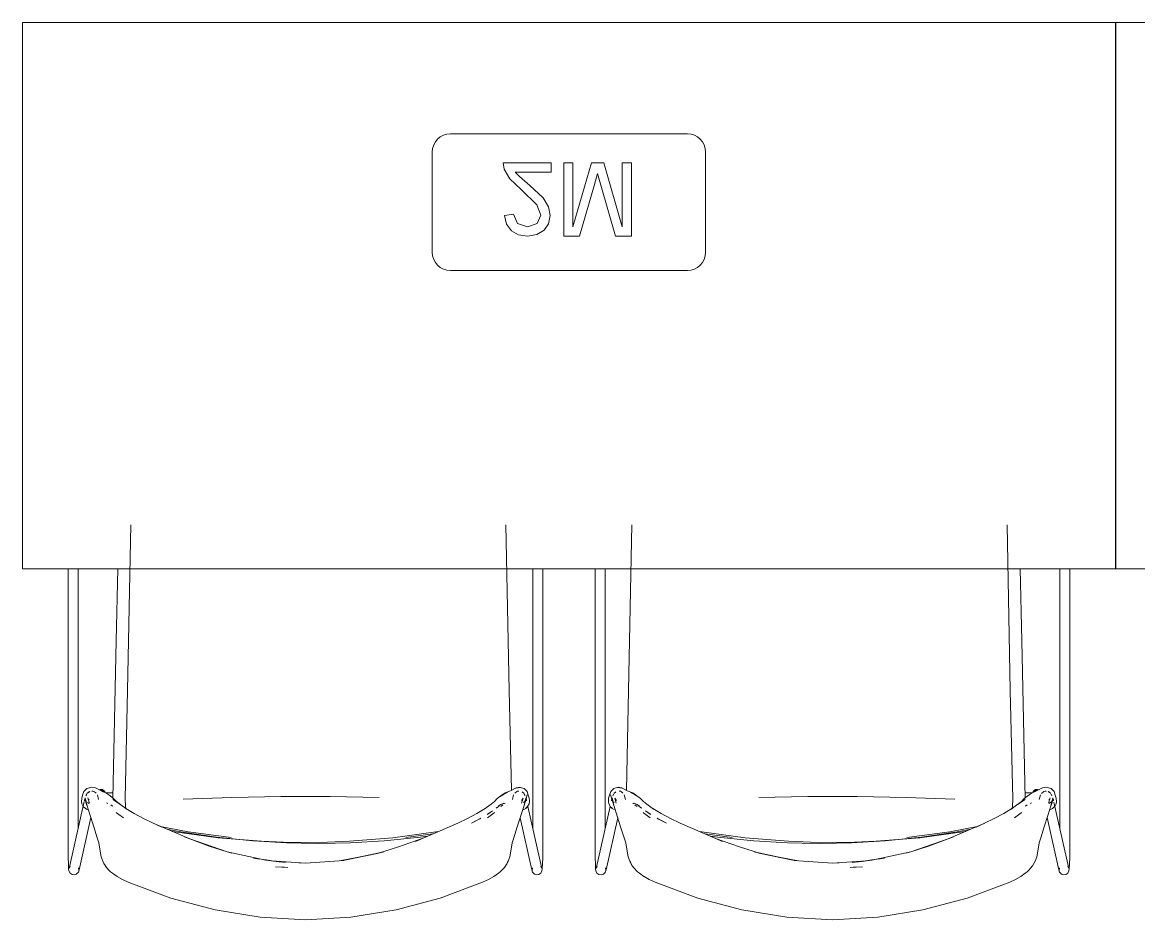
# Model space of a CAD drawing. Header units: millimetres. Extents: x 155927 to 326028, y -36033 to 97293.
# Drawn here: x 210802 to 212027, y 20146 to 21131 of the extents above; entities that cross this region are included whole.
import ezdxf

# ---------------------------------------------------------------- set-up
doc = ezdxf.new("R2010")
doc.units = ezdxf.units.MM
doc.header["$MEASUREMENT"] = 0
doc.layers.add('G-IMPT', color=8, linetype='CONTINUOUS', lineweight=9)
doc.layers.add('I-FURN', color=8, linetype='CONTINUOUS', lineweight=9)

msp = doc.modelspace()

# ---------------------------------------------------------------- linework, layer by layer
at = {"layer": 'G-IMPT'}
for p, q in [((210921.3, 20579.6), (210917.6, 20397.6)), ((211336.5, 20397.6), (211332.9, 20579.4)), ((211467.5, 20397.6), (211471.2, 20579.4)), ((211882.8, 20579.6), (211886.4, 20397.6)), ((210852.5, 20531.2), (210852.5, 20220.7)), ((210863.3, 20531.2), (210863.3, 20245.8)), ((210906.8, 20531.2), (210905.1, 20452.2)), ((211362.4, 20245.8), (211362.4, 20531.2)), ((211373.3, 20531.2), (211373.3, 20220.7)), ((211430.8, 20531.2), (211430.8, 20220.7)), ((211441.7, 20245.8), (211441.7, 20531.2)), ((211897.3, 20531.2), (211898.9, 20452.2)), ((211940.7, 20531.2), (211940.7, 20245.8)), ((211951.6, 20531.2), (211951.6, 20220.7)), ((210901.3, 20279.3), (210905.1, 20452.2)), ((211902.8, 20279.3), (211898.9, 20452.2)), ((210915, 20278.8), (210917.6, 20397.6)), ((211339, 20288.2), (211336.5, 20397.6)), ((211465, 20288.2), (211467.5, 20397.6)), ((211889.1, 20278.8), (211886.4, 20397.6)), ((210869.6, 20286.9), (210872.9, 20290)), ((210872.9, 20290), (210874.2, 20290.5)), ((210874.2, 20290.5), (210878.4, 20291.7)), ((210882.5, 20290.8), (210878.4, 20291.7)), ((210882.5, 20290.8), (210890.9, 20286.4)), ((211344, 20290.7), (211338, 20287.7)), ((211347.3, 20291.7), (211343.6, 20290.4)), ((211348.7, 20291.2), (211343.6, 20290.4)), ((211348.7, 20291.2), (211344, 20290.7)), ((211347.3, 20291.7), (211351.5, 20290.5)), ((211351.5, 20290.5), (211352.8, 20290)), ((211352.8, 20290), (211356.1, 20286.9)), ((211451.2, 20290), (211448, 20286.9)), ((211452.5, 20290.5), (211451.2, 20290)), ((211456.8, 20291.7), (211452.5, 20290.5)), ((211455.4, 20291.2), (211460.4, 20290.4)), ((211455.4, 20291.2), (211460, 20290.7)), ((211456.8, 20291.7), (211460.4, 20290.4)), ((211460, 20290.7), (211466, 20287.7)), ((211921.6, 20290.8), (211913.1, 20286.4)), ((211921.6, 20290.8), (211925.6, 20291.7)), ((211929.8, 20290.5), (211925.6, 20291.7)), ((211931.2, 20290), (211929.8, 20290.5)), ((211934.4, 20286.9), (211931.2, 20290)), ((210867.3, 20279.4), (210867, 20275.4)), ((210867.3, 20279.4), (210868.3, 20282.7)), ((210869.6, 20286.9), (210868.3, 20282.7)), ((210870.7, 20278.7), (210870.3, 20276.7)), ((210871.8, 20275.1), (210870.3, 20278.3)), ((210871.6, 20276.2), (210870.3, 20278.3)), ((210872.7, 20272.2), (210870.9, 20279.7)), ((210870.9, 20279.7), (210872.9, 20271.6)), ((210871.9, 20282.2), (210872.7, 20283.9)), ((210872.3, 20282.7), (210872.7, 20283.9)), ((210875.7, 20286.7), (210873, 20284.5)), ((210874.1, 20279.7), (210875.1, 20277.6)), ((210874.1, 20279.7), (210875.7, 20274.1)), ((210875.4, 20277.3), (210874.3, 20278.4)), ((210874.3, 20278.4), (210875.1, 20277.6)), ((210874.6, 20285.7), (210876.2, 20286.9)), ((210874.6, 20285.7), (210875.2, 20286.1)), ((210875.4, 20277.3), (210874.6, 20277.9)), ((210876.2, 20286.9), (210875.2, 20286.1)), ((210878.2, 20287.4), (210878.8, 20287.3)), ((210880.7, 20286.9), (210878.8, 20287.3)), ((210881.3, 20286.6), (210880.7, 20286.9)), ((210881.3, 20286.6), (210883.1, 20284.9)), ((210884.5, 20283), (210885.8, 20278.2)), ((210893.8, 20285.2), (210888.9, 20287.4)), ((210888.9, 20287.4), (210890.9, 20286.4)), ((210901.5, 20285.7), (210893.4, 20285.4)), ((210893.8, 20285.2), (210896.9, 20283.3)), ((210894.1, 20285), (210900.4, 20285.3)), ((210894.1, 20285), (210901.5, 20285.3)), ((210896.9, 20283.3), (210902.3, 20279)), ((210901.5, 20278.1), (210909.2, 20273)), ((210901.5, 20278.1), (210909.7, 20272.5)), ((210905.5, 20276), (210902.3, 20279)), ((210915.4, 20270.4), (210915, 20278.8)), ((210978.7, 20278.3), (211031.9, 20280.4)), ((211085.8, 20281.4), (211031.9, 20280.4)), ((211085.8, 20281.4), (211139.9, 20281.4)), ((211193.8, 20280.4), (211139.9, 20281.4)), ((211323.4, 20279), (211320.2, 20276)), ((211328.9, 20283.3), (211323.4, 20279)), ((211326.5, 20281.2), (211334.8, 20286)), ((211330.1, 20283.5), (211326.5, 20281.2)), ((211331.9, 20285.2), (211328.9, 20283.3)), ((211330.1, 20283.5), (211334.8, 20286)), ((211331.9, 20285.2), (211338, 20287.7)), ((211341.2, 20283.1), (211339.9, 20278.2)), ((211344.4, 20286.6), (211342.8, 20285.1)), ((211344.4, 20286.6), (211345.4, 20287.1)), ((211346.9, 20287.3), (211345.4, 20287.1)), ((211351.4, 20278.4), (211349.9, 20276.9)), ((211349.9, 20276.9), (211351, 20277.8)), ((211351.6, 20279.6), (211350.1, 20274.1)), ((211351.6, 20279.6), (211350.4, 20277.2)), ((211351.4, 20278.4), (211350.4, 20277.2)), ((211350.5, 20286.5), (211352.8, 20284.5)), ((211354.8, 20279.7), (211352.7, 20271.6)), ((211353.5, 20282.7), (211353, 20283.9)), ((211353, 20283.9), (211353.8, 20282.3)), ((211354.8, 20279.7), (211353.1, 20272.8)), ((211356.2, 20283), (211353.9, 20275.1)), ((211355.4, 20278.3), (211353.9, 20275.1)), ((211355.4, 20278.3), (211354.1, 20276.2)), ((211356.2, 20283), (211354.6, 20277.4)), ((211355.4, 20276.7), (211355, 20278.6)), ((211357.4, 20282.7), (211356.1, 20286.9)), ((211357.4, 20282.7), (211358.4, 20279.4)), ((211358.4, 20279.4), (211358.6, 20276.7)), ((211445.6, 20279.4), (211445.5, 20276.7)), ((211446.6, 20282.7), (211445.6, 20279.4)), ((211446.6, 20282.7), (211448, 20286.9)), ((211447.8, 20283), (211449.4, 20277.4)), ((211447.8, 20283), (211450.2, 20275.1)), ((211448.6, 20276.7), (211449.1, 20278.6)), ((211448.7, 20278.3), (211450, 20276.2)), ((211448.7, 20278.3), (211450.2, 20275.1)), ((211449.3, 20279.7), (211451.3, 20271.6)), ((211449.3, 20279.7), (211451, 20272.8)), ((211450.2, 20281.9), (211450.8, 20283.4)), ((211450.3, 20281.9), (211451, 20283.9)), ((211451, 20283.9), (211450.3, 20282.3)), ((211453.6, 20286.5), (211451.3, 20284.5)), ((211452.4, 20279.6), (211453.7, 20277.2)), ((211452.4, 20279.6), (211454, 20274.1)), ((211452.7, 20278.4), (211453.7, 20277.2)), ((211452.7, 20278.4), (211454.1, 20276.9)), ((211454.1, 20276.9), (211453, 20277.8)), ((211457.1, 20287.3), (211458.7, 20287.1)), ((211459.6, 20286.6), (211458.7, 20287.1)), ((211459.6, 20286.6), (211461.3, 20285.1)), ((211462.8, 20283.1), (211464.2, 20278.2)), ((211472.1, 20285.2), (211466, 20287.7)), ((211473.9, 20283.5), (211469.3, 20286)), ((211477.6, 20281.2), (211469.3, 20286)), ((211472.1, 20285.2), (211475.2, 20283.3)), ((211473.9, 20283.5), (211477.6, 20281.2)), ((211475.2, 20283.3), (211480.6, 20279)), ((211480.6, 20279), (211483.8, 20276)), ((211610.3, 20280.4), (211664.2, 20281.4)), ((211718.2, 20281.4), (211664.2, 20281.4)), ((211718.2, 20281.4), (211772.1, 20280.4)), ((211825.4, 20278.3), (211772.1, 20280.4)), ((211888.7, 20270.4), (211889.1, 20278.8)), ((211902.6, 20278.1), (211894.3, 20272.5)), ((211902.6, 20278.1), (211894.8, 20273)), ((211898.6, 20276), (211901.8, 20279)), ((211907.2, 20283.3), (211901.8, 20279)), ((211902.6, 20285.7), (211910.7, 20285.4)), ((211909.9, 20285), (211902.6, 20285.3)), ((211909.9, 20285), (211903.7, 20285.3)), ((211910.3, 20285.2), (211907.2, 20283.3)), ((211910.3, 20285.2), (211915.1, 20287.4)), ((211915.1, 20287.4), (211913.1, 20286.4)), ((211919.5, 20283), (211918.2, 20278.2)), ((211920.8, 20284.7), (211920.9, 20284.9)), ((211922.8, 20286.6), (211920.9, 20284.9)), ((211922.8, 20286.6), (211923.3, 20286.9)), ((211923.3, 20286.9), (211925.3, 20287.3)), ((211925.9, 20287.4), (211925.3, 20287.3)), ((211929.4, 20285.7), (211927.8, 20286.9)), ((211927.8, 20286.9), (211928.9, 20286.1)), ((211928.4, 20286.7), (211931, 20284.5)), ((211930, 20279.7), (211928.4, 20274.1)), ((211928.7, 20277.3), (211929.7, 20278.4)), ((211928.7, 20277.3), (211929.4, 20277.9)), ((211929.4, 20285.7), (211928.9, 20286.1)), ((211930, 20279.7), (211929, 20277.6)), ((211929.7, 20278.4), (211929, 20277.6)), ((211933.1, 20279.7), (211931.1, 20271.6)), ((211932.1, 20281.9), (211931.3, 20283.9)), ((211932.1, 20282.2), (211931.3, 20283.9)), ((211931.4, 20272.2), (211933.1, 20279.7)), ((211932.2, 20275.1), (211933.7, 20278.3)), ((211932.4, 20276.2), (211933.7, 20278.3)), ((211933.3, 20278.7), (211933.8, 20276.7)), ((211934.4, 20286.9), (211935.8, 20282.7)), ((211936.8, 20279.4), (211935.8, 20282.7)), ((211936.8, 20279.4), (211937, 20275.4)), ((210870.1, 20275.9), (210853.5, 20202.3)), ((210867.3, 20273.7), (210867, 20275.4)), ((210867.3, 20273.7), (210867.4, 20273.4)), ((210867.4, 20273.4), (210868.8, 20270.5)), ((210869, 20270.3), (210868.8, 20270.5)), ((210869, 20270.3), (210870.9, 20268.4)), ((210873.4, 20267.2), (210870.9, 20268.4)), ((210871.1, 20268.3), (210870.9, 20268.4)), ((210873.5, 20267.2), (210870.9, 20268.4)), ((210871.8, 20275.1), (210871.1, 20277.4)), ((210871.1, 20277.4), (210872.9, 20271.6)), ((210871.1, 20268.3), (210873.5, 20267.2)), ((210871.6, 20276.2), (210872, 20275.9)), ((210872.7, 20272.2), (210876.5, 20260.5)), ((210873.4, 20267.2), (210873.5, 20267.2)), ((210874.9, 20273.8), (210873.5, 20274.6)), ((210895.9, 20273.8), (210894.5, 20274.4)), ((210899.1, 20272.1), (210900.7, 20271)), ((210901.3, 20270.7), (210900.7, 20271)), ((210905.5, 20276), (210909.7, 20272.5)), ((210909.2, 20273), (210916.6, 20267.6)), ((210916.1, 20267.5), (210915.4, 20270.4)), ((210924.8, 20262.7), (210915.8, 20268.1)), ((210916.6, 20267.6), (210915.8, 20268.1)), ((211309.9, 20268.1), (211300.9, 20262.7)), ((211316.5, 20273), (211309.1, 20267.6)), ((211309.9, 20268.1), (211309.1, 20267.6)), ((211318.1, 20265.5), (211312.1, 20261.5)), ((211318.1, 20265.5), (211314.1, 20262.8)), ((211316.5, 20273), (211320.2, 20276)), ((211325.4, 20270.8), (211322.3, 20268.7)), ((211322.9, 20269.1), (211322.3, 20268.7)), ((211322.9, 20269.1), (211325.4, 20270.8)), ((211327.2, 20272.4), (211324.5, 20270.7)), ((211325, 20271), (211324.5, 20270.7)), ((211327.2, 20272.4), (211325, 20271)), ((211330.4, 20274), (211326.6, 20272.1)), ((211327.2, 20272.4), (211326.6, 20272.1)), ((211329.5, 20272.3), (211327.1, 20270.2)), ((211327.2, 20272.4), (211330.4, 20274)), ((211330.7, 20273.2), (211331.9, 20273.9)), ((211345.3, 20248), (211352.1, 20269.1)), ((211354.6, 20277.4), (211352.1, 20269.1)), ((211354.1, 20276.2), (211352.3, 20274.6)), ((211352.4, 20267.2), (211352.3, 20267.2)), ((211352.4, 20267.2), (211354.6, 20268.3)), ((211352.7, 20271.6), (211353.1, 20272.8)), ((211354.6, 20268.3), (211354.8, 20268.4)), ((211356.9, 20270.5), (211354.8, 20268.4)), ((211355.1, 20268.7), (211356.9, 20270.5)), ((211355.1, 20268.7), (211356.7, 20270.3)), ((211358.4, 20273.7), (211356.7, 20270.3)), ((211356.7, 20270.3), (211358.3, 20273.4)), ((211356.7, 20270.3), (211356.9, 20270.5)), ((211372.2, 20202.3), (211356.8, 20270.5)), ((211358.4, 20273.7), (211356.9, 20270.5)), ((211358.4, 20273.7), (211358.3, 20273.4)), ((211358.4, 20273.7), (211358.7, 20275.4)), ((211358.6, 20276.7), (211358.7, 20275.4)), ((211431.9, 20202.3), (211447.2, 20270.5)), ((211445.5, 20276.7), (211445.4, 20275.4)), ((211445.7, 20273.7), (211445.4, 20275.4)), ((211445.7, 20273.7), (211447.4, 20270.3)), ((211445.7, 20273.7), (211445.7, 20273.4)), ((211445.7, 20273.7), (211447.2, 20270.5)), ((211447.4, 20270.3), (211445.7, 20273.4)), ((211449, 20268.7), (211447.2, 20270.5)), ((211447.4, 20270.3), (211447.2, 20270.5)), ((211447.2, 20270.5), (211449.3, 20268.4)), ((211449, 20268.7), (211447.4, 20270.3)), ((211449.5, 20268.3), (211449.3, 20268.4)), ((211449.4, 20277.4), (211452, 20269.1)), ((211451.7, 20267.2), (211449.5, 20268.3)), ((211450, 20276.2), (211451.8, 20274.6)), ((211451.3, 20271.6), (211451, 20272.8)), ((211451.7, 20267.2), (211451.8, 20267.2)), ((211458.7, 20248), (211452, 20269.1)), ((211473.3, 20273.2), (211472.1, 20273.9)), ((211476.8, 20272.4), (211473.7, 20274)), ((211473.7, 20274), (211477.4, 20272.1)), ((211474.5, 20272.3), (211476.9, 20270.2)), ((211476.8, 20272.4), (211477.4, 20272.1)), ((211476.8, 20272.4), (211479, 20271)), ((211476.8, 20272.4), (211479.6, 20270.7)), ((211481.2, 20269.1), (211478.7, 20270.8)), ((211478.7, 20270.8), (211481.8, 20268.7)), ((211479, 20271), (211479.6, 20270.7)), ((211481.2, 20269.1), (211481.8, 20268.7)), ((211487.6, 20273), (211483.8, 20276)), ((211486, 20265.5), (211491.9, 20261.5)), ((211486, 20265.5), (211490, 20262.8)), ((211487.6, 20273), (211494.9, 20267.6)), ((211494.2, 20268.1), (211494.9, 20267.6)), ((211494.2, 20268.1), (211503.1, 20262.7)), ((211879.3, 20262.7), (211888.2, 20268.1)), ((211894.8, 20273), (211887.5, 20267.6)), ((211887.5, 20267.6), (211888.2, 20268.1)), ((211888, 20267.5), (211888.7, 20270.4)), ((211898.6, 20276), (211894.3, 20272.5)), ((211902.8, 20270.7), (211903.4, 20271)), ((211905, 20272.1), (211903.4, 20271)), ((211908.1, 20273.8), (211909.6, 20274.4)), ((211931.4, 20272.2), (211927.5, 20260.5)), ((211929.2, 20273.8), (211930.6, 20274.6)), ((211930.6, 20267.2), (211933.1, 20268.4)), ((211932.9, 20268.3), (211930.6, 20267.2)), ((211930.7, 20267.2), (211930.6, 20267.2)), ((211930.7, 20267.2), (211933.1, 20268.4)), ((211932.4, 20276.2), (211930.9, 20274.9)), ((211933, 20277.4), (211931.1, 20271.6)), ((211932.2, 20275.1), (211933, 20277.4)), ((211932.9, 20268.3), (211933.1, 20268.4)), ((211935, 20270.3), (211933.1, 20268.4)), ((211934.1, 20275.3), (211950.5, 20202.3)), ((211935, 20270.3), (211935.2, 20270.5)), ((211936.6, 20273.4), (211935.2, 20270.5)), ((211936.7, 20273.7), (211936.6, 20273.4)), ((211936.7, 20273.7), (211937, 20275.4)), ((210864.4, 20200.7), (210877.2, 20258.3)), ((210876.5, 20260.5), (210880.4, 20248)), ((210905.2, 20263.7), (210905.6, 20263.3)), ((210905.6, 20263.3), (210913, 20258)), ((210935.2, 20257.2), (210924.8, 20262.7)), ((210935.2, 20257.2), (210945.8, 20252)), ((211279.9, 20252), (211290.5, 20257.2)), ((211290.5, 20257.2), (211300.9, 20262.7)), ((211305.3, 20257.5), (211294.9, 20252)), ((211294.9, 20252), (211304.3, 20257)), ((211305.3, 20257.5), (211304.3, 20257)), ((211312.1, 20261.5), (211314.1, 20262.8)), ((211312.8, 20258), (211320.1, 20263.3)), ((211320.6, 20263.7), (211320.1, 20263.3)), ((211348.5, 20258.1), (211361.3, 20200.7)), ((211455.6, 20258.1), (211442.7, 20200.7)), ((211483.5, 20263.7), (211484, 20263.3)), ((211491.3, 20258), (211484, 20263.3)), ((211491.9, 20261.5), (211490, 20262.8)), ((211498.8, 20257.5), (211509.2, 20252)), ((211498.8, 20257.5), (211499.7, 20257)), ((211509.2, 20252), (211499.7, 20257)), ((211513.6, 20257.2), (211503.1, 20262.7)), ((211524.2, 20252), (211513.6, 20257.2)), ((211868.8, 20257.2), (211858.2, 20252)), ((211868.8, 20257.2), (211879.3, 20262.7)), ((211898.4, 20263.3), (211891.1, 20258)), ((211898.9, 20263.7), (211898.4, 20263.3)), ((211927.5, 20260.5), (211923.6, 20248)), ((211939.7, 20200.7), (211926.8, 20258.3)), ((210880.4, 20248), (210884.3, 20236)), ((210955.2, 20247.8), (210945.8, 20252)), ((210955.2, 20247.8), (210945.8, 20251.9)), ((210985.8, 20234.7), (210945.8, 20251.9)), ((210984.2, 20242.6), (210953.9, 20248.4)), ((210953.9, 20248.4), (210984, 20242.7)), ((210976, 20242.5), (210960.8, 20245.4)), ((210969.6, 20242.4), (210966.4, 20243)), ((211016.9, 20236), (210969.6, 20242.4)), ((210976, 20242.5), (211015.1, 20236.6)), ((211031.3, 20236.2), (210984, 20242.7)), ((210984.2, 20242.6), (211031.3, 20236.2)), ((211208.8, 20236), (211256.1, 20242.4)), ((211279.9, 20252), (211233.5, 20232.1)), ((211256.1, 20242.4), (211258.7, 20242.9)), ((211341.5, 20236), (211345.3, 20248)), ((211462.6, 20236), (211458.7, 20248)), ((211524.2, 20252), (211570.6, 20232.1)), ((211548, 20242.4), (211545.3, 20242.9)), ((211595.3, 20236), (211548, 20242.4)), ((211772.7, 20236.2), (211820, 20242.7)), ((211819.9, 20242.6), (211772.7, 20236.2)), ((211787.1, 20236), (211834.4, 20242.4)), ((211828.1, 20242.5), (211788.9, 20236.6)), ((211818.3, 20234.7), (211858.3, 20251.9)), ((211819.9, 20242.6), (211850.1, 20248.4)), ((211850.1, 20248.4), (211820, 20242.7)), ((211828.1, 20242.5), (211843.2, 20245.4)), ((211834.4, 20242.4), (211837.6, 20243)), ((211848.9, 20247.8), (211858.2, 20252)), ((211848.9, 20247.8), (211858.3, 20251.9)), ((211923.6, 20248), (211919.8, 20236)), ((210885.9, 20230.4), (210884.3, 20236)), ((210887.6, 20221.2), (210885.9, 20230.4)), ((210980, 20236.9), (210985.8, 20234.7)), ((210980, 20236.9), (210985.8, 20234.7)), ((210985.8, 20234.7), (211027, 20220.6)), ((210985.8, 20234.7), (211007.3, 20226.7)), ((210985.8, 20234.7), (211007.3, 20226.7)), ((211015.1, 20236.6), (211054.9, 20232.5)), ((211064.7, 20232.2), (211016.9, 20236)), ((211054.9, 20232.5), (211091.9, 20230.4)), ((211064.7, 20232.2), (211088.8, 20231.2)), ((211088.8, 20231.2), (211112.9, 20230.9)), ((211091.9, 20230.4), (211108.2, 20230.1)), ((211108.2, 20230.1), (211127.1, 20229.7)), ((211112.9, 20230.9), (211136.9, 20231.3)), ((211145.9, 20230.1), (211127.1, 20229.7)), ((211161, 20232.2), (211136.9, 20231.3)), ((211145.9, 20230.1), (211162.2, 20230.4)), ((211208.8, 20236), (211161, 20232.2)), ((211199.3, 20232.5), (211162.2, 20230.4)), ((211199.3, 20232.5), (211239, 20236.6)), ((211214.9, 20226.1), (211239.9, 20234.7)), ((211252.5, 20240.3), (211222.9, 20236.2)), ((211252.5, 20240.3), (211222.9, 20236.2)), ((211239.9, 20234.7), (211233.5, 20232.1)), ((211246.7, 20237.8), (211239, 20236.6)), ((211339.8, 20230.4), (211338.2, 20221.2)), ((211339.8, 20230.4), (211341.5, 20236)), ((211464.3, 20230.4), (211462.6, 20236)), ((211464.3, 20230.4), (211465.9, 20221.2)), ((211551.5, 20240.3), (211581.2, 20236.2)), ((211551.6, 20240.3), (211581.2, 20236.2)), ((211557.4, 20237.8), (211565, 20236.6)), ((211589.2, 20226.1), (211564.1, 20234.7)), ((211564.1, 20234.7), (211570.6, 20232.1)), ((211604.8, 20232.5), (211565, 20236.6)), ((211595.3, 20236), (211643.1, 20232.2)), ((211604.8, 20232.5), (211641.8, 20230.4)), ((211658.1, 20230.1), (211641.8, 20230.4)), ((211643.1, 20232.2), (211667.1, 20231.3)), ((211658.1, 20230.1), (211677, 20229.7)), ((211691.2, 20230.9), (211667.1, 20231.3)), ((211695.8, 20230.1), (211677, 20229.7)), ((211715.3, 20231.2), (211691.2, 20230.9)), ((211712.1, 20230.4), (211695.8, 20230.1)), ((211749.2, 20232.5), (211712.1, 20230.4)), ((211739.3, 20232.2), (211715.3, 20231.2)), ((211739.3, 20232.2), (211787.1, 20236)), ((211788.9, 20236.6), (211749.2, 20232.5)), ((211818.3, 20234.7), (211777.1, 20220.6)), ((211818.3, 20234.7), (211796.8, 20226.7)), ((211818.3, 20234.7), (211796.8, 20226.7)), ((211824, 20236.9), (211818.3, 20234.7)), ((211824, 20236.9), (211818.3, 20234.7)), ((211916.5, 20221.2), (211918.1, 20230.4)), ((211918.1, 20230.4), (211919.8, 20236)), ((210852.5, 20214.5), (210852.5, 20220.7)), ((210887.6, 20221.2), (210888.7, 20215.1)), ((211027, 20220.6), (211007.3, 20226.7)), ((211007.3, 20226.7), (211027, 20220.7)), ((211032.2, 20219.2), (211027, 20220.7)), ((211069.5, 20211.3), (211027, 20220.6)), ((211027, 20220.6), (211032.2, 20219.2)), ((211198.7, 20220.6), (211156.2, 20211.3)), ((211156.2, 20211.7), (211191.7, 20218.7)), ((211191.7, 20218.7), (211156.2, 20211.3)), ((211191.7, 20218.7), (211198.7, 20220.9)), ((211198.7, 20220.6), (211191.7, 20218.7)), ((211214.9, 20226.1), (211198.7, 20220.9)), ((211338.2, 20221.2), (211337, 20215.1)), ((211373.3, 20220.7), (211373.2, 20214.5)), ((211430.8, 20220.7), (211430.8, 20214.5)), ((211465.9, 20221.2), (211467, 20215.1)), ((211589.2, 20226.1), (211605.4, 20220.9)), ((211605.3, 20220.6), (211612.4, 20218.7)), ((211605.3, 20220.6), (211647.8, 20211.3)), ((211612.4, 20218.7), (211605.4, 20220.9)), ((211647.9, 20211.7), (211612.4, 20218.7)), ((211612.4, 20218.7), (211647.8, 20211.3)), ((211734.6, 20211.3), (211777.1, 20220.6)), ((211771.9, 20219.2), (211777.1, 20220.7)), ((211777.1, 20220.6), (211771.9, 20219.2)), ((211777.1, 20220.6), (211796.8, 20226.7)), ((211796.8, 20226.7), (211777.1, 20220.7)), ((211916.5, 20221.2), (211915.4, 20215.1)), ((211951.6, 20214.5), (211951.6, 20220.7)), ((210852.5, 20214.5), (210852.7, 20207.3)), ((210852.7, 20207.3), (210852.9, 20202)), ((210853.5, 20202.3), (210854.6, 20204.5)), ((210854.4, 20204.2), (210854.6, 20204.5)), ((210890.5, 20210.2), (210888.7, 20215.1)), ((210890.5, 20210.2), (210891.7, 20207.9)), ((210893.2, 20205.4), (210891.7, 20207.9)), ((210893.4, 20204.9), (210893.2, 20205.4)), ((210893.4, 20204.9), (210895, 20203)), ((211055.7, 20213.8), (211062.8, 20212.5)), ((211055.7, 20213.8), (211069.8, 20211.7)), ((211069.5, 20211.3), (211091.1, 20208.9)), ((211069.5, 20211.3), (211080.8, 20210)), ((211069.8, 20211.7), (211080.8, 20210)), ((211112.9, 20208.3), (211075.9, 20210.6)), ((211075.9, 20210.6), (211080.8, 20210)), ((211091.1, 20208.9), (211080.8, 20210)), ((211112.9, 20208.3), (211105.4, 20208.4)), ((211112.9, 20208.3), (211105.4, 20208.4)), ((211149.8, 20210.8), (211112.9, 20208.3)), ((211149.8, 20210.6), (211156.2, 20211.7)), ((211149.8, 20210.8), (211155.2, 20211.2)), ((211149.8, 20210.6), (211153.3, 20211)), ((211332.3, 20204.9), (211330.8, 20203)), ((211332.3, 20204.9), (211335.2, 20210.2)), ((211334.7, 20209.2), (211332.3, 20204.9)), ((211332.3, 20204.9), (211332.5, 20205.4)), ((211332.5, 20205.4), (211334.1, 20207.9)), ((211334.1, 20207.9), (211335.2, 20210.2)), ((211334.7, 20209.2), (211335.2, 20210.2)), ((211337, 20215.1), (211335.2, 20210.2)), ((211372.2, 20202.3), (211371.2, 20204.4)), ((211371.2, 20204.4), (211371.4, 20204.2)), ((211372.8, 20202), (211373.1, 20207.3)), ((211373.1, 20207.3), (211373.2, 20214.5)), ((211431, 20207.3), (211430.8, 20214.5)), ((211431.3, 20202), (211431, 20207.3)), ((211431.9, 20202.3), (211432.9, 20204.4)), ((211432.9, 20204.4), (211432.7, 20204.2)), ((211467, 20215.1), (211468.8, 20210.2)), ((211469.4, 20209.2), (211468.8, 20210.2)), ((211471.8, 20204.9), (211468.8, 20210.2)), ((211470, 20207.9), (211468.8, 20210.2)), ((211469.4, 20209.2), (211471.8, 20204.9)), ((211471.5, 20205.4), (211470, 20207.9)), ((211471.8, 20204.9), (211471.5, 20205.4)), ((211471.8, 20204.9), (211473.3, 20203)), ((211654.2, 20210.6), (211647.9, 20211.7)), ((211654.2, 20210.8), (211648.9, 20211.2)), ((211654.2, 20210.6), (211650.7, 20211)), ((211654.2, 20210.8), (211691.2, 20208.3)), ((211691.2, 20208.3), (211728.1, 20210.6)), ((211691.2, 20208.3), (211698.6, 20208.4)), ((211691.2, 20208.3), (211698.6, 20208.4)), ((211734.6, 20211.3), (211712.9, 20208.9)), ((211712.9, 20208.9), (211723.2, 20210)), ((211734.3, 20211.7), (211723.2, 20210)), ((211734.6, 20211.3), (211723.2, 20210)), ((211728.1, 20210.6), (211723.2, 20210)), ((211748.4, 20213.8), (211734.3, 20211.7)), ((211748.4, 20213.8), (211741.2, 20212.5)), ((211910.6, 20204.9), (211909.1, 20203)), ((211910.6, 20204.9), (211910.9, 20205.4)), ((211910.9, 20205.4), (211912.4, 20207.9)), ((211913.6, 20210.2), (211912.4, 20207.9)), ((211913.6, 20210.2), (211915.4, 20215.1)), ((211950.5, 20202.3), (211949.5, 20204.5)), ((211949.7, 20204.2), (211949.5, 20204.5)), ((211951.4, 20207.3), (211951.1, 20202)), ((211951.6, 20214.5), (211951.4, 20207.3)), ((210852.9, 20202), (210853.3, 20199.6)), ((210853.3, 20199.6), (210854.5, 20197.3)), ((210854.5, 20197.3), (210856.6, 20195.8)), ((210859.3, 20195.4), (210856.6, 20195.8)), ((210859.3, 20195.4), (210861.4, 20196.1)), ((210861.7, 20196.5), (210861.4, 20196.1)), ((210861.7, 20196.5), (210863.6, 20198.2)), ((210863.6, 20198.2), (210863.3, 20197.9)), ((210864.4, 20200.7), (210863.6, 20198.2)), ((210863.7, 20203.1), (210864.1, 20200.5)), ((210863.8, 20202.8), (210864.1, 20200.5)), ((210895, 20203), (210897.2, 20200.5)), ((210897.2, 20200.5), (210899, 20198.7)), ((210901.1, 20197), (210899, 20198.7)), ((210906, 20193.6), (210901.1, 20197)), ((210906, 20193.6), (210906.3, 20193.4)), ((210911.9, 20190.2), (210906.3, 20193.4)), ((211090, 20203.6), (211079.8, 20204.1)), ((211079.8, 20204.1), (211093.4, 20203.4)), ((211319.4, 20193.4), (211313.8, 20190.2)), ((211319.4, 20193.4), (211319.7, 20193.6)), ((211324.6, 20197), (211319.7, 20193.6)), ((211324.6, 20197), (211326.7, 20198.7)), ((211328.5, 20200.5), (211326.7, 20198.7)), ((211328.5, 20200.5), (211329, 20201.1)), ((211330.8, 20203), (211329, 20201.1)), ((211361.3, 20200.7), (211362.1, 20198.2)), ((211362, 20203.1), (211361.6, 20200.5)), ((211361.9, 20202.8), (211361.6, 20200.5)), ((211362.1, 20198.2), (211362.4, 20197.9)), ((211364.3, 20196.1), (211362.4, 20197.9)), ((211364.3, 20196.1), (211366.4, 20195.4)), ((211369.1, 20195.8), (211366.4, 20195.4)), ((211371.2, 20197.3), (211369.1, 20195.8)), ((211372.4, 20199.6), (211371.2, 20197.3)), ((211372.4, 20199.6), (211372.8, 20202)), ((211431.6, 20199.6), (211431.3, 20202)), ((211431.6, 20199.6), (211432.8, 20197.3)), ((211432.8, 20197.3), (211435, 20195.8)), ((211435, 20195.8), (211437.6, 20195.4)), ((211439.8, 20196.1), (211437.6, 20195.4)), ((211439.8, 20196.1), (211441.6, 20197.9)), ((211441.9, 20198.2), (211441.6, 20197.9)), ((211442.7, 20200.7), (211441.9, 20198.2)), ((211442, 20203.1), (211442.5, 20200.5)), ((211442.1, 20202.8), (211442.5, 20200.5)), ((211473.3, 20203), (211475, 20201.1)), ((211475.5, 20200.5), (211475, 20201.1)), ((211475.5, 20200.5), (211477.4, 20198.7)), ((211479.5, 20197), (211477.4, 20198.7)), ((211479.5, 20197), (211484.3, 20193.6)), ((211484.6, 20193.4), (211484.3, 20193.6)), ((211484.6, 20193.4), (211490.2, 20190.2)), ((211724.3, 20204.1), (211710.7, 20203.4)), ((211714.1, 20203.6), (211724.3, 20204.1)), ((211892.2, 20190.2), (211897.8, 20193.4)), ((211898.1, 20193.6), (211897.8, 20193.4)), ((211898.1, 20193.6), (211902.9, 20197)), ((211902.9, 20197), (211905, 20198.7)), ((211906.9, 20200.5), (211905, 20198.7)), ((211909.1, 20203), (211906.9, 20200.5)), ((211939.7, 20200.7), (211940.5, 20198.2)), ((211940.4, 20203.1), (211939.9, 20200.5)), ((211940.3, 20202.8), (211939.9, 20200.5)), ((211942.3, 20196.5), (211940.5, 20198.2)), ((211940.5, 20198.2), (211940.8, 20197.9)), ((211942.3, 20196.5), (211942.6, 20196.1)), ((211944.8, 20195.4), (211942.6, 20196.1)), ((211944.8, 20195.4), (211947.4, 20195.8)), ((211949.6, 20197.3), (211947.4, 20195.8)), ((211950.8, 20199.6), (211949.6, 20197.3)), ((211951.1, 20202), (211950.8, 20199.6)), ((210918.3, 20187.4), (210911.9, 20190.2)), ((210965.1, 20169.8), (210918.3, 20187.4)), ((211260.6, 20169.8), (211307.3, 20187.3)), ((211307.3, 20187.3), (211313.8, 20190.2)), ((211496.7, 20187.3), (211490.2, 20190.2)), ((211543.5, 20169.8), (211496.7, 20187.3)), ((211838.9, 20169.8), (211885.8, 20187.4)), ((211885.8, 20187.4), (211892.2, 20190.2)), ((211013.6, 20156.8), (210965.1, 20169.8)), ((211260.6, 20169.8), (211212.2, 20156.8)), ((211543.5, 20169.8), (211591.9, 20156.8)), ((211790.5, 20156.8), (211838.9, 20169.8)), ((211013.6, 20156.8), (211063, 20148.7)), ((211212.2, 20156.8), (211162.8, 20148.7)), ((211591.9, 20156.8), (211641.3, 20148.7)), ((211790.5, 20156.8), (211741.1, 20148.7)), ((211112.9, 20146.1), (211063, 20148.7)), ((211112.9, 20146.1), (211162.8, 20148.7)), ((211691.2, 20146.1), (211641.3, 20148.7)), ((211691.2, 20146.1), (211741.1, 20148.7))]:
    msp.add_line(p, q, dxfattribs=at)
at = {"layer": 'I-FURN'}
for p, q in [((212002.2, 21131.2), (210802.1, 21131.2)), ((210802.1, 21131.2), (210802.1, 20531.2)), ((213202, 21131.2), (212001.9, 21131.2)), ((212001.9, 21131.2), (212001.9, 20531.2)), ((212002.2, 20531.2), (212002.2, 21131.2)), ((211532, 21008.8), (211272, 21008.8)), ((211252, 20988.8), (211252, 20878.8)), ((211552, 20878.8), (211552, 20988.8)), ((211382.6, 20977), (211329.8, 20977)), ((211329.8, 20977), (211330.9, 20970)), ((211382.6, 20966.9), (211382.6, 20977)), ((211396.4, 20977), (211396.4, 20896.6)), ((211406.4, 20977), (211396.4, 20977)), ((211426.6, 20977), (211406.4, 20906.6)), ((211406.4, 20906.6), (211406.4, 20977)), ((211440.2, 20977), (211426.6, 20977)), ((211460.4, 20906.6), (211440.2, 20977)), ((211470.5, 20977), (211460.4, 20977)), ((211460.4, 20977), (211460.4, 20906.6)), ((211470.5, 20896.6), (211470.5, 20977)), ((211330.9, 20970), (211337, 20959.4)), ((211347.6, 20961.8), (211343.1, 20966.9)), ((211343.1, 20966.9), (211382.6, 20966.9)), ((211430.1, 20953.2), (211433.4, 20965.1)), ((211433.4, 20965.1), (211437, 20952.3)), ((211337, 20959.4), (211349.6, 20947.7)), ((211359.2, 20952.1), (211347.6, 20961.8)), ((211373.6, 20938.4), (211359.2, 20952.1)), ((211413.7, 20896.6), (211430.1, 20953.2)), ((211437, 20952.3), (211453.2, 20896.6)), ((211349.6, 20947.7), (211366.9, 20931)), ((211366.9, 20931), (211371.3, 20919.6)), ((211379.5, 20928.5), (211373.6, 20938.4)), ((211381.3, 20919), (211379.5, 20928.5)), ((211341.1, 20920.5), (211331.1, 20919.2)), ((211331.1, 20919.2), (211333.5, 20909.5)), ((211345.4, 20910.3), (211341.1, 20920.5)), ((211371.3, 20919.6), (211367.2, 20910.4)), ((211379.7, 20910.2), (211381.3, 20919)), ((211333.5, 20909.5), (211338.8, 20902.4)), ((211356.5, 20906.6), (211345.4, 20910.3)), ((211367.2, 20910.4), (211356.5, 20906.6)), ((211366.9, 20898.2), (211374.7, 20903)), ((211374.7, 20903), (211379.7, 20910.2)), ((211338.8, 20902.4), (211346.6, 20898)), ((211346.6, 20898), (211356.7, 20896.6)), ((211356.7, 20896.6), (211366.9, 20898.2)), ((211396.4, 20896.6), (211413.7, 20896.6)), ((211453.2, 20896.6), (211470.5, 20896.6)), ((211272, 20858.8), (211532, 20858.8)), ((210802.1, 20531.2), (212002.2, 20531.2)), ((212001.9, 20531.2), (213202, 20531.2)), ((210886, 20288.7), (210887.6, 20289.2)), ((210887.6, 20289.2), (210888.8, 20289.2)), ((210892.7, 20286.7), (210887.6, 20289.2)), ((210887.6, 20289.2), (210891.9, 20287.6)), ((210887.6, 20289.2), (210889.9, 20288.9)), ((210887.6, 20289.2), (210890.9, 20288.4)), ((210888.8, 20289.2), (210889.9, 20288.9)), ((210892.7, 20286.7), (210888.9, 20287.4)), ((210889.9, 20288.9), (210890.9, 20288.4)), ((210892.7, 20286.7), (210890.1, 20286.9)), ((210892.7, 20286.7), (210890.6, 20286.7)), ((210891.9, 20287.6), (210890.9, 20288.4)), ((210892.7, 20286.7), (210891, 20286.5)), ((210892.7, 20286.7), (210891.2, 20286.4)), ((210892.7, 20286.7), (210891.9, 20287.6)), ((210892.7, 20286.7), (210892.9, 20285.5)), ((211911.4, 20286.7), (211911.2, 20285.5)), ((211911.4, 20286.7), (211916.4, 20289.2)), ((211911.4, 20286.7), (211912.2, 20287.6)), ((211911.4, 20286.7), (211915.2, 20287.4)), ((211911.4, 20286.7), (211914, 20286.9)), ((211911.4, 20286.7), (211912.8, 20286.4)), ((211911.4, 20286.7), (211913.4, 20286.7)), ((211911.4, 20286.7), (211913.1, 20286.5)), ((211916.4, 20289.2), (211912.2, 20287.6)), ((211912.2, 20287.6), (211913.1, 20288.4)), ((211916.4, 20289.2), (211913.1, 20288.4)), ((211914.2, 20288.9), (211913.1, 20288.4)), ((211915.3, 20289.2), (211914.2, 20288.9)), ((211916.4, 20289.2), (211914.2, 20288.9)), ((211916.4, 20289.2), (211915.3, 20289.2)), ((211918, 20288.7), (211916.4, 20289.2))]:
    msp.add_line(p, q, dxfattribs=at)
for centre, start, end in [((211272, 20988.8), 90, 180), ((211532, 20988.8), 0, 90), ((211272, 20878.8), 180, 270), ((211532, 20878.8), 270, 0)]:
    msp.add_arc(centre, 20, start, end, dxfattribs=at)

doc.saveas('drawing.dxf')
